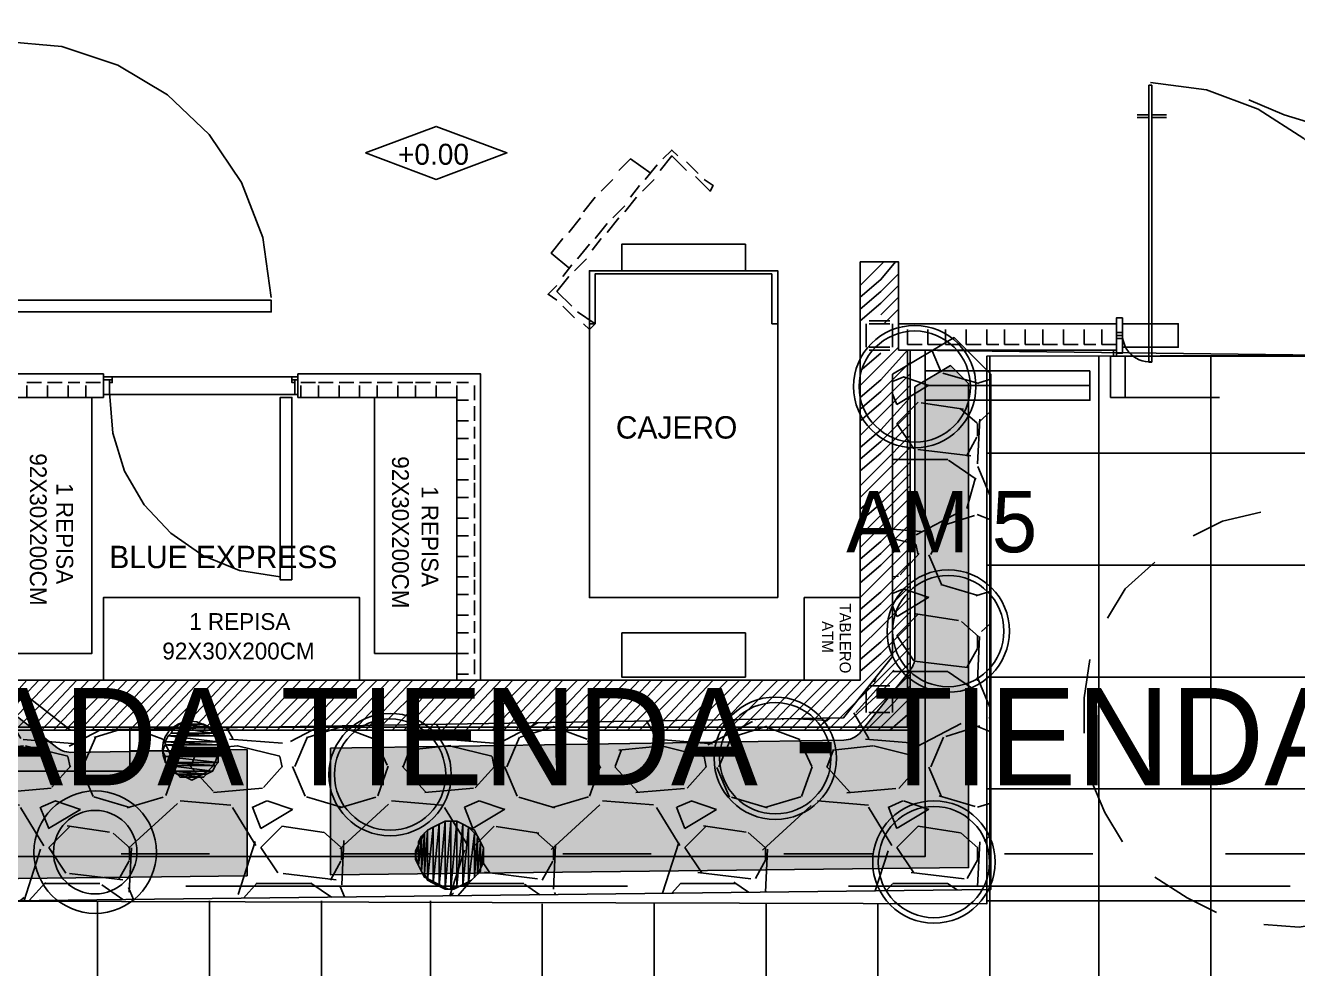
# Model space of a CAD drawing. Header units: metres. Extents: x 1 to 213, y 1 to 147.
# Drawn here: x 80.403 to 84.975, y 91.482 to 94.872 of the extents above; entities that cross this region are included whole.
import ezdxf
from ezdxf.enums import TextEntityAlignment as Align

# ---------------------------------------------------------------- set-up
doc = ezdxf.new("R2010")
doc.units = ezdxf.units.M
doc.linetypes.add('DASHED', pattern=[1.524, 1.27, -0.254])
for name, color, linetype in [('00-BASE-ARQUITECTURA', 8, 'Continuous'), ('00-BASE-TEXTO', 8, 'Continuous'), ('PJ-COPA-ADULTA', 8, 'DASHED'), ('PJ-ETIQUETAS', 7, 'Continuous'), ('PJ-GRAVILLA', 42, 'Continuous'), ('PJ-HERBACEAS', 212, 'Continuous'), ('PJ-LIMITE-JARDIN', 7, 'Continuous'), ('PJ-MASAS', 92, 'Continuous'), ('PJ-MASAS-RELLENO', 92, 'Continuous'), ('PJ-RIEGO-SECTORES', 5, 'Continuous'), ('PJ-ZONAS-TIPOLOGIA', 30, 'Continuous')]:
    doc.layers.add(name, color=color, linetype=linetype)

# ---------------------------------------------------------------- blocks, each defined once
blk = doc.blocks.new('PJ_SA')
blk.add_circle((0, 0), 0.22)
at = {"flags": 1}
for tag, p, height in [('CODIGO', (0.15, 0.15), 0.2), ('ESPECIE', (0.15, -0.1), 0.15), ('ZONA', (0.15, -0.3), 0.15)]:
    blk.add_attdef(tag, p, '', height=height, dxfattribs=at)
blk = doc.blocks.new('PJ_AM')
blk.add_circle((0, 0), 0.22)
at = {"flags": 1}
for tag, p, height in [('CODIGO', (0.15, 0.15), 0.2), ('ESPECIE', (0.15, -0.1), 0.15), ('ZONA', (0.15, -0.3), 0.15)]:
    blk.add_attdef(tag, p, '', height=height, dxfattribs=at)

msp = doc.modelspace()

# ---------------------------------------------------------------- hatches: boundary and pattern name
at = {"layer": 'PJ-GRAVILLA'}
h = msp.add_hatch(dxfattribs=at)
h.set_pattern_fill('GRAVEL', scale=0.03)
h.paths.add_polyline_path([(80.1246, 93.7506), (80.1687, 92.6482), (80.5656, 92.3395), (83.3437, 92.3836), (83.5201, 92.6041), (83.5201, 93.6184), (83.7406, 93.7506), (83.8729, 93.6184), (83.8729, 91.7663), (80.0364, 91.7222), (79.8159, 91.9427), (79.7718, 93.3538), (79.4191, 93.5743), (78.4489, 93.5302), (78.6253, 93.7506), (80.1246, 93.7506)])
at = {"layer": 'PJ-MASAS-RELLENO'}
for points in [[(80.0895, 92.6373), (80.0909, 92.6297), (80.093, 92.6223), (80.0959, 92.6151), (80.0994, 92.6082), (80.1036, 92.6017), (80.1084, 92.5957), (80.1137, 92.5901), (80.1196, 92.5851), (80.5165, 92.2764), (80.5228, 92.2719), (80.5295, 92.2681), (80.5366, 92.265), (80.5439, 92.2625), (80.5515, 92.2608), (80.5591, 92.2598), (80.5669, 92.2595), (81.2, 92.2696), (81.2, 91.8156), (80.0692, 91.8026), (79.8949, 91.9768), (79.8518, 93.3563), (79.8512, 93.3641), (79.8498, 93.3718), (79.8476, 93.3794), (79.8448, 93.3867), (79.8412, 93.3936), (79.837, 93.4002), (79.8321, 93.4064), (79.8266, 93.412), (79.8207, 93.4171), (79.8142, 93.4216), (79.4615, 93.6421), (79.4544, 93.646), (79.447, 93.6492), (79.4394, 93.6516), (79.4315, 93.6533), (79.4235, 93.6541), (79.4154, 93.6542), (78.6217, 93.6181), (78.6638, 93.6706), (80.0477, 93.6706), (80.0888, 92.645), (80.0895, 92.6373)], [(83.345, 92.3036), (83.3528, 92.3042), (83.3605, 92.3054), (83.3681, 92.3074), (83.3754, 92.3102), (83.3824, 92.3136), (83.3891, 92.3177), (83.3953, 92.3225), (83.401, 92.3278), (83.4062, 92.3337), (83.5826, 92.5541), (83.5871, 92.5604), (83.591, 92.567), (83.5942, 92.574), (83.5968, 92.5813), (83.5986, 92.5888), (83.5997, 92.5964), (83.6001, 92.6041), (83.6001, 93.5731), (83.7282, 93.6499), (83.7929, 93.5852), (83.7929, 91.8454), (81.5, 91.819), (81.5, 92.2744), (83.345, 92.3036)]]:
    msp.add_hatch(color=7, dxfattribs=at).paths.add_polyline_path(points)

# ---------------------------------------------------------------- linework, layer by layer
at = {"layer": '00-BASE-ARQUITECTURA'}
for points in [[(71.0635, 92.1279), (71.0635, 93.6836), (72.2277, 93.6836), (72.2277, 93.3661), (73.4554, 93.3661), (73.4659, 92.3819), (72.2594, 92.3819), (72.2594, 91.7257), (78.4295, 91.7257), (78.4295, 92.5194), (78.4084, 92.5194), (78.3766, 92.5194), (78.3766, 93.4931), (79.8583, 93.4931), (79.8583, 91.7257), (83.8588, 91.7151), (83.8588, 93.6836), (89.4679, 93.6942), (89.4679, 100.6898)], [(72.2171, 98.4355), (88.9388, 98.4355), (88.9388, 96.5835), (89.4362, 96.5835), (89.4362, 95.6839), (88.9811, 95.6839), (88.9811, 93.6519), (88.8012, 93.6519), (88.8012, 93.6836), (85.3404, 93.6836), (84.3138, 93.6836), (84.3138, 93.7048), (83.573, 93.7048), (83.573, 92.3501), (80.1652, 92.3501), (80.1652, 93.6836), (78.3766, 93.6836), (78.3766, 92.3819), (73.4554, 92.3819), (73.4554, 93.6836), (72.2277, 93.6836), (72.2171, 98.4355)], [(72.2171, 98.4355), (88.9599, 98.4355), (88.9599, 96.5835), (89.4573, 96.5835), (89.4573, 95.6839), (88.9917, 95.6839), (88.9917, 93.6413), (88.8223, 93.6413), (88.8223, 93.6836), (85.351, 93.6836), (84.3244, 93.6836), (84.3244, 93.7048), (83.5836, 93.7048), (83.5836, 92.3395), (80.1652, 92.3395), (80.1652, 93.6836), (78.3766, 93.6836), (78.3766, 92.3819), (73.4554, 92.3819), (73.4554, 93.6836), (72.2277, 93.6836), (72.2171, 98.4355)], [(72.2171, 98.4355), (88.9599, 98.4355), (88.9917, 93.6413), (88.8223, 93.6413), (88.8223, 93.6836), (85.351, 93.6836), (84.3244, 93.6836), (84.3244, 93.7048), (83.5836, 93.7048), (83.5836, 92.3395), (80.1652, 92.3395), (80.1652, 93.6836), (78.3766, 93.6836), (78.3766, 92.3819), (73.4554, 92.3819), (73.4554, 93.6836), (72.2277, 93.6836), (72.2171, 98.4355)], [(72.2171, 98.4355), (88.9599, 98.4144), (88.9599, 96.5835), (89.4573, 96.5835), (89.4573, 95.6839), (88.9917, 95.6839), (88.9917, 93.6413), (88.8223, 93.6413), (88.8223, 93.6836), (85.351, 93.6836), (83.5836, 93.7048), (83.5836, 92.3395), (80.1652, 92.3395), (80.1652, 93.6836), (78.3766, 93.6836), (78.3766, 92.3819), (73.4659, 92.3819), (73.4554, 93.6836), (72.2277, 93.6836), (72.2171, 98.4355)], [(81.2867, 93.8942), (81.256, 94.1102), (81.1796, 94.3073), (81.0635, 94.48), (80.9134, 94.6227), (80.7351, 94.7299), (80.5344, 94.7961), (80.317, 94.8158)], [(84.8007, 94.6044), (84.9277, 94.5514), (85.0653, 94.5091), (85.2029, 94.5091), (85.351, 94.5303), (85.478, 94.5726), (85.605, 94.6467), (85.7109, 94.742), (85.7426, 94.7843)], [(85.34, 93.7801), (85.3114, 93.9817), (85.2416, 94.1666), (85.1354, 94.3299), (84.9978, 94.4665), (84.8339, 94.5716), (84.6486, 94.6403), (84.4467, 94.6676)], [(84.3985, 94.5514), (84.4409, 94.5514)], [(84.5043, 94.5514), (84.4514, 94.5514)], [(84.3985, 94.5409), (84.4409, 94.5409)], [(84.5043, 94.5409), (84.4514, 94.5409)], [(82.7475, 94.4033), (82.7263, 94.4245), (82.6946, 94.3927)], [(82.6523, 94.3398), (82.5782, 94.3927), (82.5359, 94.3504)], [(82.6734, 94.3715), (82.6311, 94.3186)], [(82.684, 94.3504), (82.7263, 94.4033), (82.7793, 94.3504)], [(82.8216, 94.3398), (82.7793, 94.3821)], [(82.811, 94.3292), (82.8639, 94.2763), (82.8745, 94.2974), (82.8428, 94.3186)], [(82.5147, 94.3186), (82.4723, 94.2763)], [(82.6099, 94.2974), (82.5782, 94.2551)], [(82.6205, 94.2763), (82.6628, 94.3186)], [(82.4512, 94.2551), (82.4088, 94.2022)], [(82.557, 94.2022), (82.5994, 94.2551)], [(82.557, 94.2234), (82.5147, 94.181)], [(82.3983, 94.181), (82.3559, 94.1281)], [(82.4935, 94.1599), (82.4512, 94.1069)], [(82.4935, 94.1281), (82.5359, 94.181)], [(82.3348, 94.1069), (82.2924, 94.054), (82.3559, 94.0011)], [(82.4406, 94.0646), (82.4723, 94.1069)], [(82.43, 94.0858), (82.3877, 94.0329)], [(82.9909, 93.9905), (82.9909, 94.0858), (82.5464, 94.0858), (82.5464, 93.9905)], [(78.2496, 93.6836), (78.2496, 93.8106), (80.3345, 93.8106), (80.3345, 92.5194), (83.4037, 92.5194), (83.4037, 94.0223)], [(82.3665, 94.0117), (82.3348, 93.9694)], [(82.3771, 93.9905), (82.4194, 94.0329)], [(83.4883, 94.0223), (83.4778, 94.0117), (83.4037, 93.9376)], [(83.5307, 94.0223), (83.4778, 93.9588), (83.4037, 93.8953)], [(83.4037, 94.0223), (83.5413, 94.0223), (83.5413, 93.7048)], [(82.3136, 93.9165), (82.3559, 93.9694)], [(83.0862, 93.98), (83.0862, 93.8), (83.1074, 93.8), (83.1074, 93.9905), (82.43, 93.9905), (82.43, 93.8), (82.4512, 93.8), (82.4512, 93.98), (83.0862, 93.98)], [(83.5413, 93.98), (83.4778, 93.9165), (83.4037, 93.853)], [(82.3136, 93.9376), (82.2819, 93.9059), (82.3136, 93.8847)], [(82.3665, 93.8635), (82.3136, 93.9165)], [(83.5413, 93.9376), (83.4778, 93.8741), (83.4037, 93.8106)], [(82.3348, 93.8635), (82.3771, 93.8212)], [(83.4778, 93.8318), (83.5413, 93.8953)], [(82.4088, 93.8), (82.43, 93.7789), (82.4512, 93.8), (82.3877, 93.8424)], [(83.4883, 93.8), (83.5413, 93.853)], [(83.4249, 93.7154), (83.4249, 93.8)], [(83.4249, 93.7154), (83.4249, 93.8)], [(83.4354, 93.8106), (83.5095, 93.8106)], [(83.4354, 93.8), (83.5095, 93.8)], [(83.5201, 93.8), (83.5201, 93.7154)], [(83.5201, 93.8), (83.5201, 93.7154)], [(83.5413, 93.8), (84.3244, 93.8), (84.3244, 93.7048), (83.5413, 93.7048)], [(83.5413, 93.7048), (83.5413, 93.8)], [(83.573, 93.726), (83.573, 93.7471), (83.573, 93.7789)], [(83.6471, 93.726), (83.6471, 93.7471), (83.6471, 93.7789)], [(83.7106, 93.726), (83.7106, 93.7471), (83.7106, 93.7789)], [(83.7847, 93.726), (83.7847, 93.7471), (83.7847, 93.7789)], [(83.8588, 93.726), (83.8588, 93.7471), (83.8588, 93.7789)], [(83.9223, 93.726), (83.9223, 93.7471), (83.9223, 93.7789)], [(83.9963, 93.726), (83.9963, 93.7471), (83.9963, 93.7789)], [(84.0598, 93.726), (84.0598, 93.7471), (84.0598, 93.7789)], [(84.1339, 93.726), (84.1339, 93.7471), (84.1339, 93.7789)], [(84.208, 93.726), (84.208, 93.7471), (84.208, 93.7789)], [(84.2715, 93.726), (84.2715, 93.7471), (84.2715, 93.7789)], [(84.3456, 93.763), (84.3463, 93.7512), (84.3483, 93.7398), (84.3517, 93.7286), (84.3562, 93.718), (84.362, 93.7079), (84.369, 93.6985), (84.377, 93.6899), (84.3861, 93.6824), (84.3958, 93.676), (84.4062, 93.6707), (84.4171, 93.6667), (84.4284, 93.664), (84.44, 93.6626), (84.4517, 93.6626)], [(83.5836, 93.7048), (83.5836, 92.3395), (80.1652, 92.3395), (80.1652, 93.6836), (78.3766, 93.6836)], [(83.6365, 93.7048), (83.6365, 91.8845), (80.1017, 91.8845), (80.1017, 93.6836)], [(83.5413, 93.7154), (83.4778, 93.6519), (83.4037, 93.5778)], [(83.573, 93.7048), (83.4778, 93.599), (83.4037, 93.5354)], [(83.4037, 93.6307), (83.4778, 93.6942)], [(83.5095, 93.7154), (83.4354, 93.7154)], [(83.5095, 93.7048), (83.4354, 93.7048)], [(83.573, 93.726), (83.6259, 93.726)], [(83.6471, 93.7048), (83.5836, 93.7048), (83.5836, 93.6519)], [(83.6471, 93.726), (83.7, 93.726)], [(83.7423, 93.7048), (83.6789, 93.7048)], [(83.7106, 93.726), (83.7635, 93.726)], [(83.8376, 93.7048), (83.7741, 93.7048)], [(83.7847, 93.726), (83.8376, 93.726)], [(83.8588, 93.726), (83.9011, 93.726)], [(83.9329, 93.7048), (83.8694, 93.7048)], [(83.8694, 90.5298), (83.8694, 93.6836)], [(83.9223, 93.726), (83.9752, 93.726)], [(84.0281, 93.7048), (83.9646, 93.7048)], [(83.9963, 93.726), (84.0493, 93.726)], [(84.0598, 93.726), (84.1128, 93.726)], [(84.1234, 93.7048), (84.0598, 93.7048)], [(84.1339, 93.726), (84.1869, 93.726)], [(84.2186, 93.7048), (84.1551, 93.7048)], [(84.208, 93.726), (84.2503, 93.726)], [(84.3985, 93.6836), (84.3244, 93.6836), (84.3244, 93.7048), (84.2503, 93.7048)], [(84.2609, 90.5298), (84.2609, 93.6836)], [(84.2715, 93.726), (84.3244, 93.726)], [(84.3562, 93.5354), (84.3562, 93.6836), (84.6949, 93.6836)], [(84.4938, 93.6836), (84.4303, 93.6836)], [(84.589, 93.6836), (84.5255, 93.6836)], [(84.6737, 93.6836), (84.6208, 93.6836)], [(84.6631, 90.5298), (84.6631, 93.6836)], [(84.7689, 93.6836), (84.7054, 93.6836)], [(84.8642, 93.6836), (84.8007, 93.6836)], [(84.9594, 93.6836), (84.8959, 93.6836)], [(83.5836, 93.6625), (83.4778, 93.5566), (83.4037, 93.4931)], [(80.6838, 93.6201), (80.3345, 93.6201)], [(80.6838, 93.5354), (80.6838, 93.6201)], [(80.6944, 93.546), (80.6838, 93.546), (80.7049, 93.546), (80.7049, 93.5884), (80.7155, 93.5884), (80.7155, 93.6095), (80.6838, 93.6095), (80.6838, 93.599), (80.6944, 93.599), (80.7049, 93.599), (80.7155, 93.599), (80.7049, 93.599), (80.7049, 93.546), (80.6944, 93.546)], [(81.3823, 93.546), (81.3717, 93.546), (81.3717, 93.5884), (81.3611, 93.5884), (81.3717, 93.5884), (81.3611, 93.5884), (81.3611, 93.6095), (81.3823, 93.6095), (81.3823, 93.599), (81.3717, 93.599), (81.3611, 93.599), (81.3717, 93.599), (81.3717, 93.546), (81.3823, 93.546)], [(82.0384, 92.5194), (82.0384, 93.6201), (81.3823, 93.6201)], [(81.3823, 93.5354), (81.3823, 93.6201)], [(83.5836, 93.6201), (83.4778, 93.5143), (83.4037, 93.4508)], [(83.5836, 93.6201), (83.5836, 93.5566)], [(80.4086, 93.5884), (80.4615, 93.5884)], [(80.4086, 93.5354), (80.4086, 93.5778)], [(80.4827, 93.5884), (80.5356, 93.5884)], [(80.4827, 93.5354), (80.4827, 93.5778)], [(80.5568, 93.5884), (80.5991, 93.5884)], [(80.5568, 93.5354), (80.5568, 93.5778)], [(80.6203, 93.5884), (80.6732, 93.5884)], [(80.6203, 93.5354), (80.6203, 93.5778)], [(80.7054, 93.5535), (80.7168, 93.4067), (80.7597, 93.2707), (80.8304, 93.1494), (80.9253, 93.0468), (81.0407, 92.9667), (81.173, 92.9133), (81.3185, 92.8904)], [(81.3928, 93.5884), (81.4458, 93.5884)], [(81.3928, 93.5354), (81.3928, 93.5778)], [(81.4563, 93.5884), (81.5093, 93.5884)], [(81.4563, 93.5354), (81.4563, 93.5778)], [(81.5304, 93.5884), (81.5834, 93.5884)], [(81.5304, 93.5354), (81.5304, 93.5778)], [(81.6045, 93.5884), (81.6468, 93.5884)], [(81.6045, 93.5354), (81.6045, 93.5778)], [(81.668, 93.5884), (81.7209, 93.5884)], [(81.668, 93.5354), (81.668, 93.5778)], [(81.7421, 93.5884), (81.795, 93.5884)], [(81.7421, 93.5354), (81.7421, 93.5778)], [(81.8056, 93.5884), (81.8585, 93.5884)], [(81.8056, 93.5354), (81.8056, 93.5778)], [(81.8797, 93.5884), (81.9326, 93.5884)], [(81.8797, 93.5354), (81.8797, 93.5778)], [(81.9538, 93.5884), (81.9961, 93.5884)], [(81.9538, 93.5354), (81.9538, 93.5778)], [(82.0173, 93.5249), (82.0173, 93.5778)], [(83.5836, 93.5778), (83.4778, 93.4719), (83.4037, 93.3979)], [(84.2292, 93.5778), (83.6365, 93.5778)], [(80.6838, 93.5354), (80.3345, 93.5354)], [(81.9538, 92.5194), (81.9538, 93.5354), (81.3823, 93.5354)], [(81.9538, 93.5249), (81.9961, 93.5249)], [(82.0173, 93.4508), (82.0173, 93.5037)], [(83.5836, 93.5354), (83.4778, 93.419), (83.4037, 93.3555)], [(83.5836, 93.5249), (83.5836, 93.4614)], [(84.6949, 93.5354), (84.3562, 93.5354)], [(83.5836, 93.4825), (83.4778, 93.3767), (83.4037, 93.3132)], [(81.9538, 93.4508), (81.9961, 93.4508)], [(82.0173, 93.3873), (82.0173, 93.4296)], [(83.5836, 93.4402), (83.4778, 93.3344), (83.4037, 93.2709)], [(83.5836, 93.4296), (83.5836, 93.3661)], [(81.9538, 93.3873), (81.9961, 93.3873)], [(82.0173, 93.3132), (82.0173, 93.3661)], [(83.5836, 93.3979), (83.4778, 93.292), (83.4037, 93.2179)], [(83.5836, 93.3555), (83.4778, 93.2497), (83.4037, 93.1756)], [(83.5836, 93.3344), (83.5836, 93.2709)], [(90.2617, 93.3344), (83.8588, 93.3344)], [(81.9538, 93.3132), (81.9961, 93.3132)], [(82.0173, 93.2391), (82.0173, 93.292)], [(83.5836, 93.3026), (83.4778, 93.1968), (83.4037, 93.1333)], [(81.9538, 93.2391), (81.9961, 93.2391)], [(82.0173, 93.1756), (82.0173, 93.2285)], [(83.5836, 93.2603), (83.4778, 93.1545), (83.4037, 93.091)], [(83.5836, 93.2391), (83.5836, 93.1756)], [(83.5836, 93.2179), (83.4778, 93.1121), (83.4037, 93.038)], [(81.9538, 93.1756), (81.9961, 93.1756)], [(82.0173, 93.1015), (82.0173, 93.1545)], [(83.5836, 93.1756), (83.4778, 93.0698), (83.4037, 92.9957)], [(83.5836, 93.1439), (83.5836, 93.0804)], [(81.9538, 93.1015), (81.9961, 93.1015)], [(83.5836, 93.1227), (83.4778, 93.0169), (83.4037, 92.9534)], [(84.843, 93.1227), (84.7054, 93.091), (84.5996, 93.038)], [(82.0173, 93.038), (82.0173, 93.0804)], [(83.5836, 93.0804), (83.4778, 92.9745), (83.4037, 92.911)], [(83.5836, 93.0486), (83.5836, 92.9957)], [(81.9538, 93.038), (81.9961, 93.038)], [(82.0173, 92.9639), (82.0173, 93.0169)], [(83.5836, 93.038), (83.4778, 92.9322), (83.4037, 92.8687)], [(83.5836, 92.9957), (83.4778, 92.8899), (83.4037, 92.8158)], [(81.9538, 92.9639), (81.9961, 92.9639)], [(83.5836, 92.9639), (83.5836, 92.9005)], [(82.0173, 92.8899), (82.0173, 92.9428)], [(83.5836, 92.9428), (83.4778, 92.837), (83.4037, 92.7734)], [(90.2617, 92.9322), (83.8588, 92.9322)], [(84.462, 92.9428), (84.3562, 92.8475), (84.2927, 92.7417)], [(81.9538, 92.8899), (81.9961, 92.8899)], [(82.0173, 92.8264), (82.0173, 92.8793)], [(83.5836, 92.9005), (83.4778, 92.7946), (83.4037, 92.7311)], [(83.5836, 92.8581), (83.4778, 92.7523), (83.4037, 92.6888)], [(83.5836, 92.8687), (83.5836, 92.8052)], [(81.9538, 92.8264), (81.9961, 92.8264)], [(83.5836, 92.8158), (83.4778, 92.7099), (83.4037, 92.6359)], [(82.0173, 92.7523), (82.0173, 92.8052)], [(83.5836, 92.7734), (83.5836, 92.7099)], [(81.9538, 92.7523), (81.9961, 92.7523)], [(82.0173, 92.6888), (82.0173, 92.7311)], [(83.5836, 92.7629), (83.4778, 92.657), (83.4037, 92.5935)], [(83.5836, 92.7205), (83.4778, 92.6147), (83.4037, 92.5512)], [(81.9538, 92.6888), (81.9961, 92.6888)], [(83.2449, 92.3395), (83.4778, 92.5724), (83.5836, 92.6782)], [(83.5836, 92.6782), (83.5836, 92.6147)], [(82.0173, 92.6147), (82.0173, 92.6676)], [(83.2873, 92.3395), (83.4778, 92.53), (83.5836, 92.6359)], [(81.9538, 92.6147), (81.9961, 92.6147)], [(82.0173, 92.5406), (82.0173, 92.5935)], [(84.2292, 92.5935), (84.208, 92.4559), (84.208, 92.329)], [(81.9538, 92.5406), (81.9961, 92.5406)], [(83.3296, 92.3395), (83.4778, 92.4771), (83.5836, 92.583)], [(83.3825, 92.3395), (83.4778, 92.4348), (83.5836, 92.5406)], [(83.5836, 92.583), (83.5836, 92.5194)], [(80.2816, 92.3395), (80.4509, 92.5194)], [(80.3239, 92.4242), (80.4086, 92.5194)], [(80.3239, 92.3395), (80.4933, 92.5194)], [(80.3663, 92.3395), (80.5462, 92.5194)], [(80.4192, 92.3395), (80.5885, 92.5194)], [(80.4615, 92.3395), (80.6308, 92.5194)], [(80.5039, 92.3395), (80.6732, 92.5194)], [(80.5462, 92.3395), (80.7261, 92.5194)], [(80.5991, 92.3395), (80.7684, 92.5194)], [(80.6414, 92.3395), (80.8108, 92.5194)], [(80.6838, 92.3395), (80.8531, 92.5194)], [(80.7261, 92.3395), (80.906, 92.5194)], [(80.779, 92.3395), (80.9484, 92.5194)], [(80.8214, 92.3395), (80.9907, 92.5194)], [(80.8637, 92.3395), (81.033, 92.5194)], [(80.906, 92.3395), (81.0859, 92.5194)], [(80.9589, 92.3395), (81.1283, 92.5194)], [(81.0013, 92.3395), (81.1706, 92.5194)], [(81.0436, 92.3395), (81.2129, 92.5194)], [(81.0859, 92.3395), (81.2659, 92.5194)], [(81.1283, 92.3395), (81.3082, 92.5194)], [(81.1812, 92.3395), (81.3505, 92.5194)], [(81.2235, 92.3395), (81.3928, 92.5194)], [(81.2659, 92.3395), (81.4458, 92.5194)], [(81.3082, 92.3395), (81.4881, 92.5194)], [(81.3611, 92.3395), (81.5304, 92.5194)], [(81.4034, 92.3395), (81.5728, 92.5194)], [(81.4458, 92.3395), (81.6257, 92.5194)], [(81.4881, 92.3395), (81.668, 92.5194)], [(81.541, 92.3395), (81.7103, 92.5194)], [(81.5834, 92.3395), (81.7527, 92.5194)], [(81.6257, 92.3395), (81.795, 92.5194)], [(81.668, 92.3395), (81.8479, 92.5194)], [(81.7209, 92.3395), (81.8903, 92.5194)], [(81.7633, 92.3395), (81.9326, 92.5194)], [(81.8056, 92.3395), (81.9749, 92.5194)], [(81.8479, 92.3395), (82.0279, 92.5194)], [(81.9008, 92.3395), (82.0702, 92.5194)], [(81.9432, 92.3395), (82.1125, 92.5194)], [(81.9855, 92.3395), (82.1548, 92.5194)], [(82.0279, 92.3395), (82.2078, 92.5194)], [(82.0808, 92.3395), (82.2501, 92.5194)], [(82.1231, 92.3395), (82.2924, 92.5194)], [(82.1654, 92.3395), (82.3348, 92.5194)], [(82.2078, 92.3395), (82.3877, 92.5194)], [(82.2607, 92.3395), (82.43, 92.5194)], [(82.303, 92.3395), (82.4723, 92.5194)], [(82.3454, 92.3395), (82.5147, 92.5194)], [(82.3877, 92.3395), (82.5676, 92.5194)], [(82.4406, 92.3395), (82.6099, 92.5194)], [(82.4829, 92.3395), (82.6523, 92.5194)], [(82.5253, 92.3395), (82.6946, 92.5194)], [(82.5676, 92.3395), (82.7475, 92.5194)], [(82.6099, 92.3395), (82.7899, 92.5194)], [(82.6628, 92.3395), (82.8322, 92.5194)], [(82.7052, 92.3395), (82.8745, 92.5194)], [(82.7475, 92.3395), (82.9274, 92.5194)], [(82.7899, 92.3395), (82.9698, 92.5194)], [(82.8428, 92.3395), (83.0121, 92.5194)], [(82.8851, 92.3395), (83.0544, 92.5194)], [(82.9274, 92.3395), (83.1074, 92.5194)], [(82.9698, 92.3395), (83.1497, 92.5194)], [(83.0227, 92.3395), (83.192, 92.5194)], [(83.065, 92.3395), (83.2343, 92.5194)], [(83.1074, 92.3395), (83.2873, 92.5194)], [(83.1497, 92.3395), (83.3296, 92.5194)], [(83.2026, 92.3395), (83.3719, 92.5194)], [(83.4249, 92.3395), (83.4778, 92.3925), (83.5836, 92.4983)], [(83.4354, 92.4983), (83.5095, 92.4983)], [(83.4354, 92.4983), (83.5095, 92.4983)], [(90.2617, 92.53), (83.8588, 92.53)], [(83.4249, 92.403), (83.4249, 92.4877)], [(83.4249, 92.403), (83.4249, 92.4877)], [(83.4672, 92.3395), (83.4778, 92.3501), (83.5836, 92.4559)], [(83.5201, 92.4877), (83.5201, 92.403)], [(83.5201, 92.4877), (83.5201, 92.403)], [(83.5836, 92.4877), (83.5836, 92.4242)], [(83.4354, 92.403), (83.4354, 92.403), (83.5095, 92.403)], [(83.5095, 92.403), (83.4354, 92.403)], [(83.5095, 92.3395), (83.5836, 92.403)], [(81.0965, 92.2707), (81.0939, 92.2938), (81.0863, 92.315), (81.0744, 92.3336), (81.0589, 92.3492), (81.0402, 92.3611), (81.019, 92.3686), (80.996, 92.3713), (80.9729, 92.3686), (80.9518, 92.3611), (80.9331, 92.3492), (80.9175, 92.3336), (80.9057, 92.315), (80.8981, 92.2938), (80.8954, 92.2707), (80.8981, 92.2477), (80.9057, 92.2265), (80.9175, 92.2079), (80.9331, 92.1923), (80.9518, 92.1804), (80.9729, 92.1729), (80.996, 92.1702), (81.019, 92.1729), (81.0402, 92.1804), (81.0589, 92.1923), (81.0744, 92.2079), (81.0863, 92.2265), (81.0939, 92.2477), (81.0965, 92.2707)], [(80.9589, 92.3607), (81.0648, 92.3501), (80.9378, 92.3501), (80.9589, 92.3607)], [(80.9695, 92.3607), (81.0436, 92.3607), (80.9589, 92.3607), (80.9695, 92.3607)], [(81.0436, 92.3607), (80.9589, 92.3607), (81.0436, 92.3607)], [(80.9589, 92.3607), (81.0436, 92.3607), (80.9589, 92.3607)], [(81.0436, 92.3607), (80.9589, 92.3607), (81.0648, 92.3501), (81.0436, 92.3607)], [(80.9907, 92.3607), (81.033, 92.3607), (80.9695, 92.3607), (80.9907, 92.3607)], [(81.033, 92.3607), (80.9695, 92.3607), (81.033, 92.3607)], [(80.9695, 92.3607), (81.033, 92.3607), (80.9695, 92.3607)], [(81.033, 92.3607), (80.9695, 92.3607), (81.0436, 92.3607), (81.033, 92.3607)], [(81.0119, 92.3607), (80.9907, 92.3607), (81.033, 92.3607), (81.0119, 92.3607)], [(83.5836, 92.3925), (83.5836, 92.3395), (83.5307, 92.3395)], [(80.4086, 92.3395), (80.3451, 92.3395)], [(80.4933, 92.3395), (80.4298, 92.3395)], [(80.5885, 92.3395), (80.525, 92.3395)], [(80.6838, 92.3395), (80.6203, 92.3395)], [(80.779, 92.3395), (80.7155, 92.3395)], [(80.8743, 92.3395), (80.8108, 92.3395)], [(80.9695, 92.3395), (80.906, 92.3395)], [(80.9166, 92.3184), (81.0965, 92.2972), (80.906, 92.2972), (80.9166, 92.3184)], [(80.9272, 92.329), (81.0859, 92.3184), (80.9166, 92.3184), (80.9272, 92.329)], [(81.0859, 92.3184), (80.9166, 92.3184), (81.0859, 92.3184)], [(80.9166, 92.3184), (81.0859, 92.3184), (80.9166, 92.3184)], [(81.0859, 92.3184), (80.9166, 92.3184), (81.0965, 92.2972), (81.0859, 92.3184)], [(80.9378, 92.3501), (81.0754, 92.329), (80.9272, 92.329), (80.9378, 92.3501)], [(81.0754, 92.329), (80.9272, 92.329), (81.0754, 92.329)], [(80.9272, 92.329), (81.0754, 92.329), (80.9272, 92.329)], [(81.0754, 92.329), (80.9272, 92.329), (81.0859, 92.3184), (81.0754, 92.329)], [(81.0648, 92.3501), (80.9378, 92.3501), (81.0648, 92.3501)], [(80.9378, 92.3501), (81.0648, 92.3501), (80.9378, 92.3501)], [(81.0648, 92.3501), (80.9378, 92.3501), (81.0754, 92.329), (81.0648, 92.3501)], [(81.0648, 92.3395), (81.0013, 92.3395)], [(81.1494, 92.3395), (81.0965, 92.3395)], [(81.2447, 92.3395), (81.1812, 92.3395)], [(81.3399, 92.3395), (81.2764, 92.3395)], [(81.4352, 92.3395), (81.3717, 92.3395)], [(81.5304, 92.3395), (81.4669, 92.3395)], [(81.6257, 92.3395), (81.5622, 92.3395)], [(81.7209, 92.3395), (81.6574, 92.3395)], [(81.8056, 92.3395), (81.7527, 92.3395)], [(81.9008, 92.3395), (81.8374, 92.3395)], [(81.9961, 92.3395), (81.9326, 92.3395)], [(82.0914, 92.3395), (82.0279, 92.3395)], [(82.1866, 92.3395), (82.1231, 92.3395)], [(82.2819, 92.3395), (82.2183, 92.3395)], [(82.3771, 92.3395), (82.3136, 92.3395)], [(82.4618, 92.3395), (82.4088, 92.3395)], [(82.557, 92.3395), (82.4935, 92.3395)], [(82.6523, 92.3395), (82.5888, 92.3395)], [(82.7475, 92.3395), (82.684, 92.3395)], [(82.8428, 92.3395), (82.7793, 92.3395)], [(82.938, 92.3395), (82.8745, 92.3395)], [(83.0333, 92.3395), (82.9698, 92.3395)], [(83.1179, 92.3395), (83.065, 92.3395)], [(83.2132, 92.3395), (83.1497, 92.3395)], [(83.3084, 92.3395), (83.2449, 92.3395)], [(83.4037, 92.3395), (83.3402, 92.3395)], [(83.4989, 92.3395), (83.4354, 92.3395)], [(80.779, 92.2655), (81.0965, 92.2655)], [(80.906, 92.2866), (81.1071, 92.2655), (80.8954, 92.2655), (80.906, 92.2866)], [(81.0965, 92.2655), (81.0965, 92.2655), (80.8954, 92.2655), (81.0965, 92.2655), (80.8954, 92.2655), (81.1071, 92.2655), (81.0965, 92.2655)], [(81.0965, 92.2655), (80.8954, 92.2655), (81.0965, 92.2443), (81.0965, 92.2655)], [(80.8954, 92.2655), (81.0965, 92.2443), (80.906, 92.2443), (80.8954, 92.2655)], [(81.0965, 92.2972), (80.906, 92.2972), (81.0965, 92.2972)], [(80.906, 92.2972), (81.0965, 92.2972), (80.906, 92.2972)], [(81.0965, 92.2972), (80.906, 92.2972), (81.0965, 92.2866), (81.0965, 92.2972)], [(80.906, 92.2972), (81.0965, 92.2866), (80.906, 92.2866), (80.906, 92.2972)], [(81.0965, 92.2866), (80.906, 92.2866), (81.0965, 92.2866)], [(80.906, 92.2866), (81.0965, 92.2866), (80.906, 92.2866)], [(81.0965, 92.2866), (80.906, 92.2866), (81.1071, 92.2655), (81.0965, 92.2866)], [(81.0965, 92.2443), (80.906, 92.2443), (81.0965, 92.2443)], [(80.906, 92.2443), (81.0965, 92.2443), (80.906, 92.2443)], [(81.0965, 92.2443), (80.906, 92.2443), (81.0965, 92.2231), (81.0965, 92.2443)], [(80.906, 92.2443), (81.0965, 92.2231), (80.906, 92.2231), (80.906, 92.2443)], [(81.0965, 92.2231), (80.906, 92.2231), (81.0965, 92.2231)], [(80.906, 92.2231), (81.0965, 92.2231), (80.906, 92.2231)], [(81.0965, 92.2231), (80.906, 92.2231), (81.0859, 92.2125), (81.0965, 92.2231)], [(80.906, 92.2231), (81.0859, 92.2125), (80.9166, 92.2125), (80.906, 92.2231)], [(81.0859, 92.2125), (80.9166, 92.2125), (81.0859, 92.2125)], [(80.9166, 92.2125), (81.0859, 92.2125), (80.9166, 92.2125)], [(81.0859, 92.2125), (80.9166, 92.2125), (81.0754, 92.1914), (81.0859, 92.2125)], [(80.9166, 92.2125), (81.0754, 92.1914), (80.9272, 92.1914), (80.9166, 92.2125)], [(81.0754, 92.1914), (80.9272, 92.1914), (81.0754, 92.1914)], [(80.9272, 92.1914), (81.0754, 92.1914), (80.9272, 92.1914)], [(81.0754, 92.1914), (80.9272, 92.1914), (81.0542, 92.1808), (81.0754, 92.1914)], [(80.9272, 92.1914), (81.0542, 92.1808), (80.9484, 92.1808), (80.9272, 92.1914)], [(81.0542, 92.1808), (80.9484, 92.1808), (81.0542, 92.1808)], [(80.9484, 92.1808), (81.0542, 92.1808), (80.9484, 92.1808)], [(81.0542, 92.1808), (80.9484, 92.1808), (81.0436, 92.1702), (81.0542, 92.1808)], [(80.9484, 92.1808), (81.0436, 92.1702), (80.9589, 92.1702), (80.9484, 92.1808)], [(81.0436, 92.1702), (80.9589, 92.1702), (81.0436, 92.1702)], [(80.9589, 92.1702), (81.0436, 92.1702), (80.9589, 92.1702)], [(81.0436, 92.1702), (80.9589, 92.1702), (81.0224, 92.1702), (81.0436, 92.1702)], [(80.9589, 92.1702), (81.0224, 92.1702), (80.9801, 92.1702), (80.9589, 92.1702)], [(81.0224, 92.1702), (80.9801, 92.1702), (81.0013, 92.1596), (81.0224, 92.1702)], [(80.9801, 92.1702), (81.0224, 92.1702), (80.9801, 92.1702)], [(81.0224, 92.1702), (81.0224, 92.1702), (80.9801, 92.1702), (81.0224, 92.1702)], [(90.2617, 92.1279), (83.8588, 92.1279)], [(84.2292, 92.1702), (84.2821, 92.0432), (84.3456, 91.9374)], [(81.9326, 92.0115), (81.9114, 92.0115), (81.8903, 92.0009), (81.8691, 91.9903), (81.8479, 91.9797), (81.8268, 91.9585), (81.8162, 91.9374), (81.8162, 91.9162), (81.8056, 91.895), (81.8056, 91.8739), (81.8162, 91.8527), (81.8268, 91.8315), (81.8374, 91.8104), (81.8585, 91.7998), (81.8797, 91.7892), (81.9008, 91.7786), (81.922, 91.768), (81.9432, 91.768), (81.9643, 91.7786), (81.9855, 91.7892), (82.0067, 91.7998), (82.0173, 91.8104), (82.0384, 91.8315), (82.0384, 91.8527), (82.049, 91.8739), (82.049, 91.895), (82.049, 91.9162), (82.0384, 91.9374), (82.0279, 91.9585), (82.0173, 91.9797), (81.9961, 91.9903), (81.9749, 92.0009), (81.9538, 92.0115), (81.9326, 92.0115)], [(81.8479, 91.9797), (81.8479, 91.7998), (81.8691, 91.9903), (81.8479, 91.9797)], [(81.8479, 91.7998), (81.8691, 91.9903), (81.8691, 91.7892), (81.8479, 91.7998)], [(81.8691, 91.9903), (81.8691, 91.7892), (81.8903, 92.0009), (81.8691, 91.9903)], [(81.8691, 91.7892), (81.8903, 92.0009), (81.8903, 91.7786), (81.8691, 91.7892)], [(81.8903, 92.0009), (81.8903, 91.7786), (81.9114, 92.0115), (81.8903, 92.0009)], [(81.8903, 91.7786), (81.9114, 92.0115), (81.9114, 91.768), (81.8903, 91.7786)], [(81.9114, 92.0115), (81.9114, 91.768), (81.9326, 92.0115), (81.9114, 92.0115)], [(81.9114, 91.768), (81.9326, 92.0115), (81.9326, 91.768), (81.9114, 91.768)], [(81.9326, 92.0115), (81.9326, 91.768), (81.9538, 92.0115), (81.9326, 92.0115)], [(81.9326, 91.768), (81.9538, 92.0115), (81.9538, 91.7786), (81.9326, 91.768)], [(81.9538, 92.0115), (81.9538, 91.7786), (81.9749, 92.0009), (81.9538, 92.0115)], [(81.9538, 91.7786), (81.9749, 92.0009), (81.9749, 91.7786), (81.9538, 91.7786)], [(81.9749, 92.0009), (81.9749, 91.7786), (81.9961, 91.9903), (81.9749, 92.0009)], [(81.9749, 91.7786), (81.9961, 91.9903), (81.9961, 91.7892), (81.9749, 91.7786)], [(81.9961, 91.9903), (81.9961, 91.7892), (82.0173, 91.9691), (81.9961, 91.9903)], [(81.8162, 91.9268), (81.8162, 91.8527), (81.8268, 91.9479), (81.8162, 91.9268)], [(81.8162, 91.8527), (81.8268, 91.9479), (81.8268, 91.8315), (81.8162, 91.8527)], [(81.8268, 91.9479), (81.8268, 91.8315), (81.8374, 91.9691), (81.8268, 91.9479)], [(81.8268, 91.8315), (81.8374, 91.9691), (81.8374, 91.821), (81.8268, 91.8315)], [(81.8374, 91.9691), (81.8374, 91.821), (81.8479, 91.9797), (81.8374, 91.9691)], [(81.8374, 91.821), (81.8479, 91.9797), (81.8479, 91.7998), (81.8374, 91.821)], [(81.9961, 91.7892), (82.0173, 91.9691), (82.0173, 91.8104), (81.9961, 91.7892)], [(82.0173, 91.9691), (82.0173, 91.8104), (82.0279, 91.9585), (82.0173, 91.9691)], [(82.0173, 91.8104), (82.0279, 91.9585), (82.0279, 91.821), (82.0173, 91.8104)], [(82.0279, 91.9585), (82.0279, 91.821), (82.0384, 91.9374), (82.0279, 91.9585)], [(81.8056, 91.9056), (81.8056, 91.8845), (81.8162, 91.9268), (81.8056, 91.9056)], [(81.8056, 91.8845), (81.8162, 91.9268), (81.8162, 91.8527), (81.8056, 91.8845)], [(82.0279, 91.821), (82.0384, 91.9374), (82.0384, 91.8421), (82.0279, 91.821)], [(82.0384, 91.8421), (82.0384, 91.9374), (82.049, 91.9162), (82.0384, 91.8421)], [(82.0384, 91.8421), (82.049, 91.8633), (82.049, 91.9162), (82.0384, 91.8421)], [(82.049, 91.8633), (82.049, 91.9162), (82.049, 91.895), (82.049, 91.8633)], [(81.0648, 91.895), (80.7473, 91.895)], [(81.8585, 91.895), (81.541, 91.895)], [(82.6523, 91.895), (82.3348, 91.895)], [(83.446, 91.895), (83.1285, 91.895)], [(84.2398, 91.895), (83.9223, 91.895)], [(85.0335, 91.895), (84.716, 91.895)], [(84.462, 91.8104), (84.5784, 91.7363), (84.6843, 91.6834)], [(80.9801, 91.7786), (82.5676, 91.7786)], [(83.3614, 91.7786), (84.9489, 91.7786)], [(80.6626, 90.5298), (80.6626, 91.7257)], [(81.0648, 90.5298), (81.0648, 91.7257)], [(81.4669, 90.5298), (81.4669, 91.7257)], [(81.8585, 90.5298), (81.8585, 91.7257)], [(82.2607, 90.5298), (82.2607, 91.7151)], [(82.6628, 90.5298), (82.6628, 91.7151)], [(83.065, 90.5298), (83.065, 91.7151)], [(83.4672, 90.5298), (83.4672, 91.7151)], [(90.2617, 91.7257), (83.8588, 91.7257)], [(84.8536, 91.641), (84.9806, 91.6305), (85.1076, 91.6516)]]:
    msp.add_lwpolyline(points, dxfattribs=at)
for points in [[(84.4409, 93.6625), (84.4409, 94.6573), (84.4514, 94.6573), (84.4514, 93.6625)], [(81.6257, 94.4139), (81.8797, 94.3186), (82.1337, 94.4139), (81.8797, 94.5091)], [(83.1074, 92.8158), (82.43, 92.8158), (82.43, 93.9905), (83.1074, 93.9905)], [(80.3239, 93.8847), (81.287, 93.8847), (81.287, 93.8424), (80.3239, 93.8424)], [(84.3456, 93.8212), (84.3244, 93.8212), (84.3244, 93.7683), (84.3456, 93.7683)], [(84.3456, 93.8212), (84.3456, 93.7683), (84.3244, 93.7683), (84.3244, 93.8212)], [(84.3244, 93.8212), (84.3456, 93.8212), (84.3456, 93.7683), (84.3244, 93.7683)], [(84.3244, 93.8212), (84.3456, 93.8212), (84.3456, 93.7683), (84.3244, 93.7683)], [(84.3244, 93.8212), (84.3244, 93.7683), (84.3456, 93.7683), (84.3456, 93.8212)], [(84.3456, 93.8212), (84.3244, 93.8212), (84.3244, 93.7683), (84.3456, 93.7683)], [(84.3456, 93.8212), (84.3456, 93.7683), (84.3244, 93.7683), (84.3244, 93.8212)], [(84.3244, 93.8212), (84.3456, 93.8212), (84.3456, 93.7683), (84.3244, 93.7683)], [(84.3244, 93.8212), (84.3244, 93.7683), (84.3456, 93.7683), (84.3456, 93.8212)], [(84.3456, 93.8), (84.3456, 93.7154), (84.5467, 93.7154), (84.5467, 93.8)], [(84.3456, 93.7577), (84.3456, 93.6942), (84.3244, 93.6942), (84.3244, 93.7577)], [(84.3244, 93.7577), (84.3244, 93.6942), (84.3456, 93.6942), (84.3456, 93.7577)], [(84.3244, 93.7577), (84.3244, 93.6942), (84.3456, 93.6942), (84.3456, 93.7577)], [(84.3456, 93.7577), (84.3456, 93.6942), (84.3244, 93.6942), (84.3244, 93.7577)], [(84.3244, 93.7577), (84.3244, 93.6942), (84.3456, 93.6942), (84.3456, 93.7577)], [(84.3456, 93.7471), (84.3456, 93.6942), (84.3244, 93.6942), (84.3244, 93.7471)], [(84.3244, 93.7471), (84.3244, 93.6942), (84.3456, 93.6942), (84.3456, 93.7471)], [(84.3456, 93.7471), (84.3456, 93.6942), (84.3244, 93.6942), (84.3244, 93.7471)], [(84.3244, 93.7471), (84.3244, 93.6942), (84.3456, 93.6942), (84.3456, 93.7471)], [(84.3033, 93.6836), (84.3562, 93.6836), (84.3562, 93.5354), (84.3033, 93.5354)], [(81.3823, 93.6095), (81.3823, 93.546), (80.6838, 93.546), (80.6838, 93.6095)], [(84.2292, 93.6307), (84.2292, 93.5249), (83.6365, 93.5249), (83.6365, 93.6307)], [(80.3345, 92.6147), (80.3345, 93.5354), (80.6414, 93.5354), (80.6414, 92.6147)], [(81.3611, 92.8793), (81.3611, 93.5354), (81.3188, 93.5354), (81.3188, 92.8793)], [(81.6574, 92.6147), (81.6574, 93.5354), (81.9538, 93.5354), (81.9538, 92.6147)], [(81.6045, 92.5194), (80.6838, 92.5194), (80.6838, 92.8158), (81.6045, 92.8158)], [(83.2026, 92.5194), (83.2026, 92.8158), (83.4037, 92.8158), (83.4037, 92.5194)], [(82.5464, 92.6888), (82.9909, 92.6888), (82.9909, 92.53), (82.5464, 92.53)], [(80.3345, 92.3501), (80.779, 92.3501), (80.779, 92.1914), (80.3345, 92.1914)]]:
    msp.add_lwpolyline(points, close=True, dxfattribs=at)
at = {"layer": 'PJ-COPA-ADULTA'}
for centre, radius in [((83.5995, 93.574), 0.2), ((83.7199, 92.6953), 0.2), ((83.0983, 92.2382), 0.2), ((81.7139, 92.1795), 0.2), ((80.654, 91.9007), 0.15), ((83.6683, 91.8652), 0.2)]:
    msp.add_circle(centre, radius, dxfattribs=at)
at = {"layer": 'PJ-LIMITE-JARDIN'}
msp.add_lwpolyline([(80.1246, 93.7506), (80.1687, 92.6482), (80.5656, 92.3395), (83.3437, 92.3836), (83.5201, 92.6041), (83.5201, 93.6184), (83.7406, 93.7506), (83.8729, 93.6184), (83.8729, 91.7663), (80.0364, 91.7222), (79.8159, 91.9427), (79.7718, 93.3538), (79.4191, 93.5743), (78.4489, 93.5302), (78.6253, 93.7506), (80.1246, 93.7506)], close=True, dxfattribs=at)
at = {"layer": 'PJ-MASAS'}
msp.add_lwpolyline([(83.345, 92.3036), (83.3528, 92.3042), (83.3605, 92.3054), (83.3681, 92.3074), (83.3754, 92.3102), (83.3824, 92.3136), (83.3891, 92.3177), (83.3953, 92.3225), (83.401, 92.3278), (83.4062, 92.3337), (83.5826, 92.5541), (83.5871, 92.5604), (83.591, 92.567), (83.5942, 92.574), (83.5968, 92.5813), (83.5986, 92.5888), (83.5997, 92.5964), (83.6001, 92.6041), (83.6001, 93.5731), (83.7282, 93.6499), (83.7929, 93.5852), (83.7929, 91.8454), (81.5, 91.819), (81.5, 92.2744), (83.345, 92.3036)], close=True, dxfattribs=at)
msp.add_lwpolyline([(80.1196, 92.5851), (80.5165, 92.2764), (80.5228, 92.2719), (80.5295, 92.2681), (80.5366, 92.265), (80.5439, 92.2625), (80.5515, 92.2608), (80.5591, 92.2598), (80.5669, 92.2595), (81.2, 92.2696), (81.2, 91.8156), (80.0692, 91.8026)], dxfattribs=at)
at = {"layer": 'PJ-RIEGO-SECTORES'}
msp.add_lwpolyline([(83.3437, 92.3836), (83.5201, 92.6041), (83.5201, 93.6184), (83.7406, 93.7506), (83.8729, 93.6184), (83.8729, 91.7663), (80.0364, 91.7222), (79.8159, 91.9427), (79.7718, 93.3538), (79.4191, 93.5743), (78.4489, 93.5302), (78.6253, 93.7506), (80.1246, 93.7506), (80.1687, 92.6482), (80.5656, 92.3395), (83.3437, 92.3836)], close=True, dxfattribs=at)

# ---------------------------------------------------------------- block references
at = {"layer": 'PJ-HERBACEAS'}
for name, p in [('PJ_AM', (83.5995, 93.574)), ('PJ_AM', (83.7199, 92.6953)), ('PJ_AM', (83.0983, 92.2382)), ('PJ_AM', (81.7139, 92.1795)), ('PJ_SA', (80.654, 91.9007)), ('PJ_AM', (83.6683, 91.8652))]:
    msp.add_blockref(name, p, dxfattribs=at)

# ---------------------------------------------------------------- texts
at = {"layer": '00-BASE-TEXTO'}
for s, height, p in [('+0.00', 0.07544, (81.7421, 94.3715)), ('CAJERO', 0.08047, (82.5253, 93.3873)), ('BLUE EXPRESS', 0.080467, (80.7049, 92.9216)), (' 1 REPISA', 0.06035, (80.9695, 92.6994)), ('92X30X200CM', 0.06035, (80.8954, 92.5935))]:
    msp.add_text(s, height=height, dxfattribs=at).set_placement(p)
for s, height, p in [('92X30X200CM', 0.06035, (80.4192, 93.3344)), ('92X30X200CM', 0.06035, (81.7209, 93.3238)), (' 1 REPISA', 0.06035, (80.5144, 93.2497)), (' 1 REPISA', 0.06035, (81.8268, 93.2391)), ('TABLERO', 0.04023, (83.3296, 92.7946)), ('ATM', 0.04023, (83.2661, 92.7311))]:
    msp.add_text(s, height=height, rotation=-90, dxfattribs=at).set_placement(p)
at = {"layer": 'PJ-ETIQUETAS'}
msp.add_text('AM 5', height=0.22, dxfattribs=at).set_placement((83.6965, 93.0886), align=Align.MIDDLE_CENTER)
at = {"layer": 'PJ-ZONAS-TIPOLOGIA'}
msp.add_text('T-7 JARDINERA FACHADA TIENDA - TIENDA Y TERRAZA (tipología 3)', height=0.35, dxfattribs=at).set_placement((75.3382, 92.1411))

doc.saveas('drawing.dxf')
